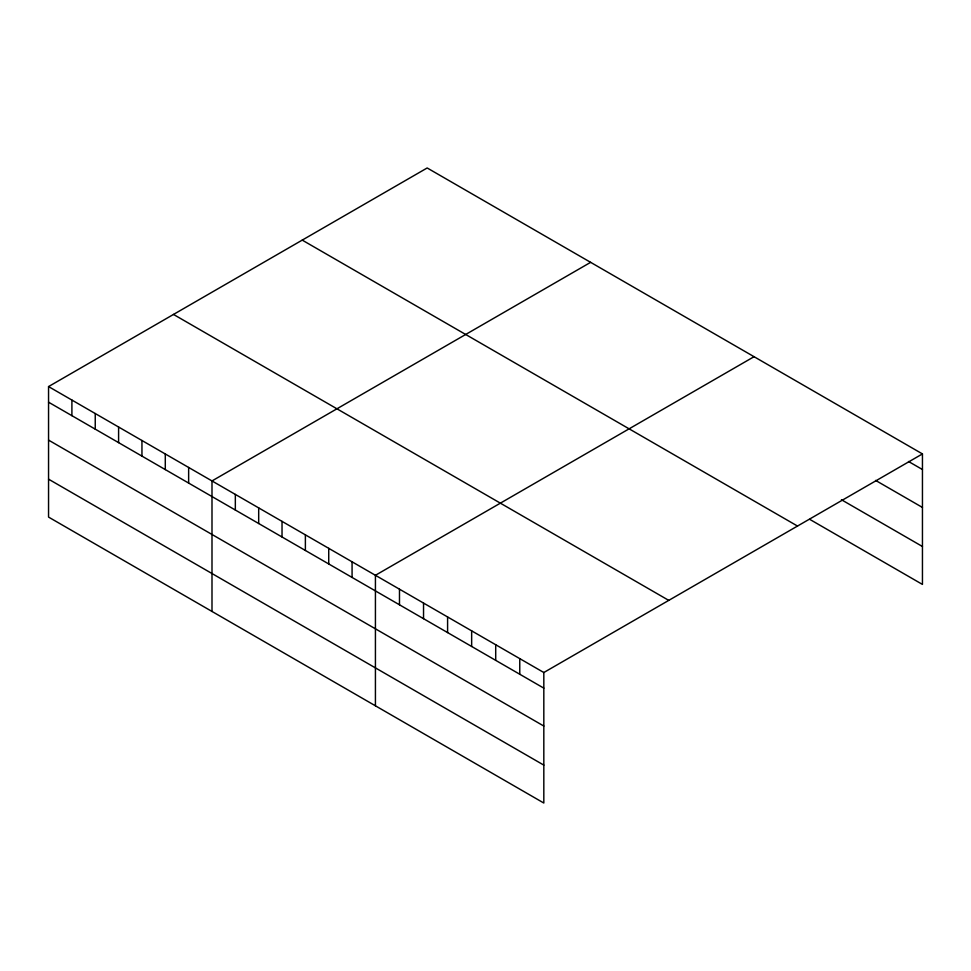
<?xml version="1.0" encoding="UTF-8"?>
<svg xmlns="http://www.w3.org/2000/svg" width="971" height="971" viewBox="0 0 971 971"><rect width="100%" height="100%" fill="white"/><g stroke="black" fill="none" stroke-linecap="round" stroke-linejoin="round"><path stroke-width="1.46" d="M48.55 386.579L543.821 672.515L543.821 803.029L48.55 517.082L48.55 386.579L427.179 167.971L922.45 453.918L922.45 584.421L809.765 519.364M590.623 262.34L211.994 480.936L211.994 611.439M754.054 356.697L375.425 575.293L375.425 705.808M543.821 672.515L922.45 453.918M908.528 461.492L922.45 469.527M875.599 480.402L922.45 507.445M841.42 499.725L922.45 546.503M302.236 240.116L797.507 526.051M173.493 314.434L668.764 600.381M48.55 402.188L543.821 688.136M48.55 440.106L543.821 726.041M48.55 479.164L543.821 765.112M519.764 658.629L519.764 674.238M495.708 644.744L495.708 660.353M471.651 630.847L471.651 646.468M447.595 616.961L447.595 632.582M423.538 603.076L423.538 618.685M399.482 589.191L399.482 604.799M352.072 561.821L352.072 577.429M328.732 548.336L328.732 563.957M305.38 534.863L305.38 550.472M282.027 521.378L282.027 536.987M258.687 507.894L258.687 523.515M235.334 494.421L235.334 510.03M188.641 467.464L188.641 483.073M165.288 453.979L165.288 469.588M141.948 440.494L141.948 456.115M118.596 427.022L118.596 442.63M95.243 413.537L95.243 429.146M71.903 400.064L71.903 415.673"/></g></svg>
